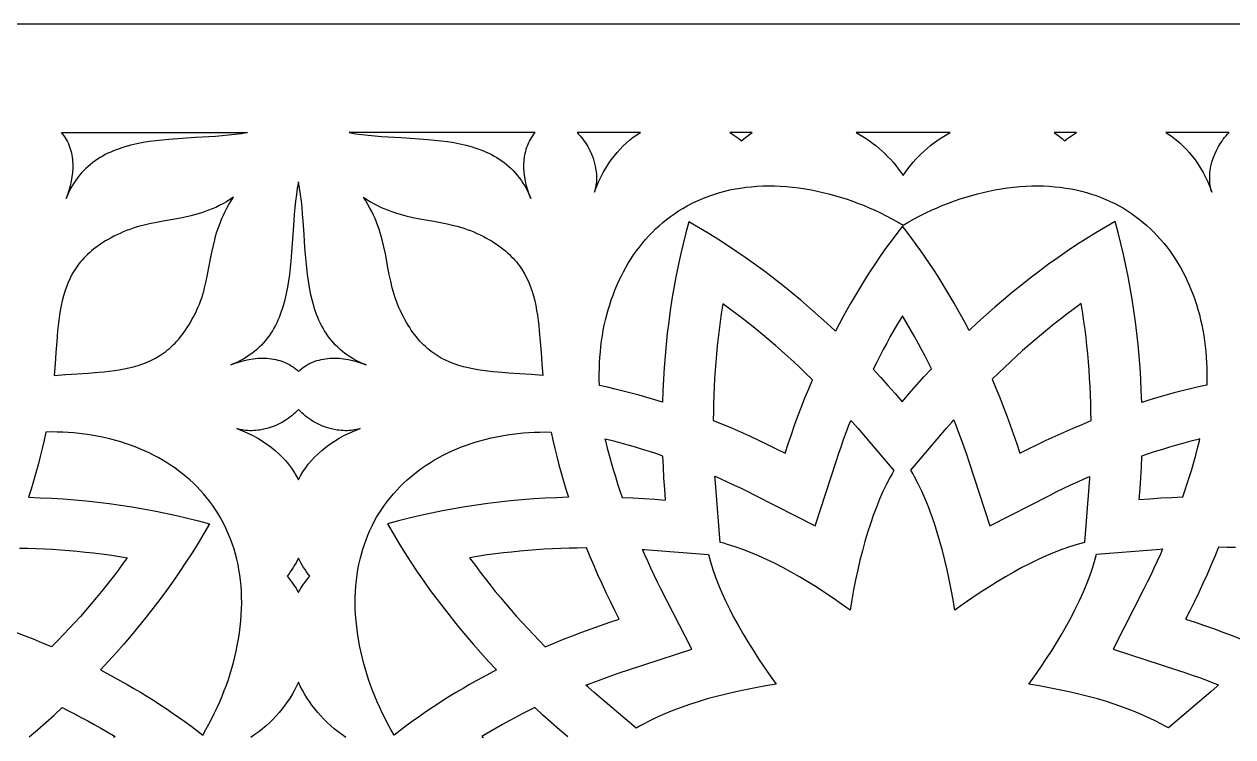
# Model space of a CAD drawing. Extents: x -53 to 63, y 97 to 137.
# Drawn here: x -26.99 to 7.16, y 116.39 to 136.53 of the extents above; entities that cross this region are included whole.
import ezdxf

# ---------------------------------------------------------------- set-up
doc = ezdxf.new("R2010")
doc.units = 0
doc.header["$MEASUREMENT"] = 0
doc.layers.add('LAYER_1', color=18, linetype='CONTINUOUS')

msp = doc.modelspace()

# ---------------------------------------------------------------- linework, layer by layer
at = {"layer": 'LAYER_1'}
for points in [[(63.044, 136.527), (-53.408, 136.527)], [(-27.119, 121.726), (-26.885, 121.721), (-26.65, 121.713), (-26.417, 121.702), (-26.184, 121.69), (-25.952, 121.674), (-25.72, 121.656), (-25.49, 121.636), (-25.26, 121.613), (-25.031, 121.588), (-24.803, 121.56), (-24.576, 121.53), (-24.349, 121.496), (-24.124, 121.461), (-24.074, 121.453), (-24.103, 121.412), (-24.238, 121.228), (-24.375, 121.045), (-24.515, 120.863), (-24.657, 120.682), (-24.801, 120.502), (-24.948, 120.324), (-25.097, 120.147), (-25.248, 119.971), (-25.402, 119.796), (-25.558, 119.623), (-25.716, 119.451), (-25.876, 119.28), (-26.039, 119.11), (-26.203, 118.942), (-26.212, 118.934), (-26.467, 119.042), (-26.724, 119.147), (-26.983, 119.249), (-27.244, 119.348)], [(7.239, 121.74), (7.005, 121.745), (6.769, 121.747), (6.758, 121.747), (6.654, 121.49), (6.546, 121.234), (6.435, 120.978), (6.32, 120.724), (6.203, 120.47), (6.081, 120.218), (5.957, 119.966), (5.829, 119.716), (6.095, 119.63), (6.358, 119.541), (6.621, 119.448), (6.881, 119.353), (7.14, 119.255), (7.398, 119.154)], [(-17.897, 116.377), (-18.011, 116.454), (-18.12, 116.535), (-18.226, 116.618), (-18.328, 116.705), (-18.426, 116.795), (-18.52, 116.887), (-18.61, 116.983), (-18.696, 117.081), (-18.779, 117.181), (-18.857, 117.284), (-18.931, 117.389), (-19.001, 117.495), (-19.067, 117.604), (-19.128, 117.714), (-19.186, 117.825), (-19.239, 117.938), (-19.292, 117.825), (-19.349, 117.714), (-19.411, 117.604), (-19.477, 117.495), (-19.547, 117.389), (-19.621, 117.284), (-19.699, 117.181), (-19.781, 117.081), (-19.868, 116.983), (-19.958, 116.887), (-20.052, 116.795), (-20.15, 116.705), (-20.252, 116.618), (-20.358, 116.535), (-20.467, 116.454), (-20.58, 116.377)], [(-26.849, 116.391), (-26.612, 116.594), (-26.377, 116.799), (-26.145, 117.006), (-25.917, 117.216), (-25.751, 117.135), (-25.563, 117.04), (-25.376, 116.942), (-25.19, 116.843), (-25.007, 116.742), (-24.825, 116.64), (-24.644, 116.535), (-24.465, 116.429), (-24.417, 116.399), (-24.465, 116.37)], [(-11.628, 116.391), (-11.866, 116.594), (-12.101, 116.799), (-12.333, 117.006), (-12.561, 117.216), (-12.726, 117.135), (-12.915, 117.04), (-13.102, 116.942), (-13.287, 116.843), (-13.471, 116.742), (-13.653, 116.64), (-13.834, 116.535), (-14.013, 116.429), (-14.061, 116.399), (-14.013, 116.37)]]:
    msp.add_lwpolyline(points, dxfattribs=at)
for points in [[(-25.93, 133.462), (-20.675, 133.462), (-20.851, 133.433), (-21.03, 133.409), (-21.212, 133.388), (-21.396, 133.371), (-21.582, 133.356), (-21.769, 133.343), (-22.146, 133.321), (-22.523, 133.298), (-22.898, 133.271), (-23.083, 133.253), (-23.267, 133.233), (-23.448, 133.209), (-23.627, 133.18), (-23.802, 133.146), (-23.975, 133.107), (-24.143, 133.061), (-24.226, 133.036), (-24.307, 133.008), (-24.388, 132.979), (-24.467, 132.948), (-24.545, 132.915), (-24.622, 132.88), (-24.697, 132.842), (-24.771, 132.802), (-24.844, 132.76), (-24.915, 132.715), (-24.984, 132.668), (-25.052, 132.618), (-25.118, 132.565), (-25.183, 132.51), (-25.245, 132.452), (-25.306, 132.39), (-25.366, 132.326), (-25.423, 132.259), (-25.478, 132.189), (-25.531, 132.115), (-25.583, 132.038), (-25.632, 131.957), (-25.679, 131.873), (-25.724, 131.786), (-25.767, 131.695), (-25.807, 131.6), (-25.759, 131.719), (-25.717, 131.84), (-25.681, 131.963), (-25.652, 132.087), (-25.63, 132.212), (-25.616, 132.337), (-25.608, 132.461), (-25.609, 132.584), (-25.612, 132.645), (-25.618, 132.706), (-25.625, 132.766), (-25.635, 132.825), (-25.647, 132.884), (-25.661, 132.942), (-25.677, 132.999), (-25.695, 133.055), (-25.716, 133.11), (-25.739, 133.164), (-25.765, 133.217), (-25.793, 133.269), (-25.824, 133.319), (-25.857, 133.368), (-25.892, 133.416)], [(-12.547, 133.462), (-17.803, 133.462), (-17.627, 133.433), (-17.447, 133.409), (-17.265, 133.388), (-17.081, 133.371), (-16.895, 133.356), (-16.708, 133.343), (-16.332, 133.321), (-15.955, 133.298), (-15.58, 133.271), (-15.394, 133.253), (-15.211, 133.233), (-15.03, 133.209), (-14.851, 133.18), (-14.675, 133.146), (-14.503, 133.107), (-14.334, 133.061), (-14.252, 133.036), (-14.17, 133.008), (-14.09, 132.979), (-14.011, 132.948), (-13.933, 132.915), (-13.856, 132.88), (-13.781, 132.842), (-13.707, 132.802), (-13.634, 132.76), (-13.563, 132.715), (-13.494, 132.668), (-13.426, 132.618), (-13.36, 132.565), (-13.295, 132.51), (-13.232, 132.452), (-13.171, 132.39), (-13.112, 132.326), (-13.055, 132.259), (-12.999, 132.189), (-12.946, 132.115), (-12.895, 132.038), (-12.846, 131.957), (-12.799, 131.873), (-12.754, 131.786), (-12.711, 131.695), (-12.671, 131.6), (-12.719, 131.719), (-12.761, 131.84), (-12.796, 131.963), (-12.825, 132.087), (-12.847, 132.212), (-12.862, 132.337), (-12.869, 132.461), (-12.869, 132.584), (-12.865, 132.645), (-12.86, 132.706), (-12.852, 132.766), (-12.843, 132.825), (-12.831, 132.884), (-12.817, 132.942), (-12.801, 132.999), (-12.782, 133.055), (-12.761, 133.11), (-12.738, 133.164), (-12.713, 133.217), (-12.684, 133.269), (-12.654, 133.319), (-12.621, 133.368), (-12.585, 133.416)], [(-9.577, 133.462), (-11.367, 133.462), (-11.323, 133.417), (-11.281, 133.371), (-11.24, 133.323), (-11.201, 133.274), (-11.165, 133.225), (-11.13, 133.174), (-11.065, 133.069), (-11.008, 132.962), (-10.958, 132.852), (-10.916, 132.741), (-10.881, 132.629), (-10.854, 132.517), (-10.834, 132.405), (-10.822, 132.294), (-10.817, 132.185), (-10.821, 132.079), (-10.825, 132.027), (-10.832, 131.976), (-10.841, 131.925), (-10.851, 131.876), (-10.863, 131.828), (-10.878, 131.782), (-10.821, 131.929), (-10.761, 132.071), (-10.697, 132.207), (-10.629, 132.337), (-10.557, 132.462), (-10.482, 132.581), (-10.404, 132.694), (-10.322, 132.802), (-10.238, 132.904), (-10.151, 133), (-10.061, 133.091), (-9.968, 133.176), (-9.874, 133.256), (-9.777, 133.33), (-9.678, 133.399)], [(-6.42, 133.462), (-7.053, 133.462), (-6.967, 133.41), (-6.882, 133.355), (-6.798, 133.296), (-6.716, 133.234), (-6.645, 133.296), (-6.571, 133.355), (-6.497, 133.41)], [(-0.826, 133.462), (-3.482, 133.462), (-3.386, 133.409), (-3.292, 133.353), (-3.199, 133.294), (-3.107, 133.231), (-3.017, 133.166), (-2.929, 133.097), (-2.842, 133.026), (-2.757, 132.951), (-2.674, 132.874), (-2.593, 132.793), (-2.514, 132.71), (-2.437, 132.624), (-2.363, 132.534), (-2.291, 132.442), (-2.221, 132.347), (-2.154, 132.25), (-2.087, 132.347), (-2.018, 132.442), (-1.946, 132.534), (-1.871, 132.624), (-1.794, 132.71), (-1.715, 132.793), (-1.634, 132.874), (-1.551, 132.951), (-1.466, 133.026), (-1.379, 133.097), (-1.291, 133.166), (-1.201, 133.231), (-1.109, 133.294), (-1.016, 133.353), (-0.922, 133.409)], [(2.745, 133.462), (2.112, 133.462), (2.189, 133.41), (2.264, 133.355), (2.337, 133.296), (2.408, 133.234), (2.49, 133.296), (2.573, 133.355), (2.659, 133.41)], [(7.059, 133.462), (5.269, 133.462), (5.37, 133.399), (5.469, 133.33), (5.566, 133.256), (5.661, 133.176), (5.753, 133.091), (5.843, 133), (5.93, 132.904), (6.014, 132.802), (6.096, 132.694), (6.174, 132.581), (6.249, 132.462), (6.321, 132.337), (6.389, 132.207), (6.453, 132.071), (6.513, 131.929), (6.57, 131.782), (6.555, 131.828), (6.543, 131.876), (6.533, 131.925), (6.524, 131.976), (6.517, 132.027), (6.513, 132.079), (6.51, 132.185), (6.514, 132.294), (6.526, 132.405), (6.546, 132.517), (6.573, 132.629), (6.608, 132.741), (6.65, 132.852), (6.7, 132.962), (6.757, 133.069), (6.822, 133.174), (6.857, 133.225), (6.894, 133.274), (6.932, 133.323), (6.973, 133.371), (7.015, 133.417)], [(-19.239, 126.714), (-19.193, 126.757), (-19.146, 126.797), (-19.097, 126.834), (-19.047, 126.869), (-18.995, 126.901), (-18.941, 126.93), (-18.887, 126.957), (-18.831, 126.981), (-18.774, 127.003), (-18.715, 127.022), (-18.656, 127.038), (-18.596, 127.053), (-18.535, 127.065), (-18.474, 127.074), (-18.412, 127.082), (-18.349, 127.087), (-18.285, 127.09), (-18.222, 127.091), (-18.158, 127.089), (-18.093, 127.086), (-17.964, 127.073), (-17.835, 127.053), (-17.706, 127.025), (-17.578, 126.989), (-17.453, 126.947), (-17.329, 126.899), (-17.425, 126.939), (-17.518, 126.981), (-17.606, 127.026), (-17.691, 127.073), (-17.772, 127.122), (-17.85, 127.173), (-17.925, 127.226), (-17.996, 127.282), (-18.064, 127.339), (-18.129, 127.399), (-18.191, 127.46), (-18.25, 127.523), (-18.306, 127.588), (-18.359, 127.655), (-18.409, 127.723), (-18.457, 127.793), (-18.502, 127.864), (-18.545, 127.937), (-18.585, 128.012), (-18.624, 128.088), (-18.659, 128.165), (-18.693, 128.244), (-18.725, 128.324), (-18.754, 128.405), (-18.782, 128.488), (-18.808, 128.571), (-18.854, 128.742), (-18.895, 128.916), (-18.929, 129.093), (-18.959, 129.274), (-18.984, 129.457), (-19.005, 129.642), (-19.024, 129.83), (-19.054, 130.208), (-19.079, 130.589), (-19.105, 130.968), (-19.12, 131.157), (-19.137, 131.344), (-19.157, 131.529), (-19.18, 131.712), (-19.207, 131.892), (-19.239, 132.069), (-19.271, 131.892), (-19.298, 131.712), (-19.321, 131.529), (-19.341, 131.344), (-19.358, 131.157), (-19.373, 130.968), (-19.399, 130.589), (-19.424, 130.208), (-19.454, 129.83), (-19.472, 129.642), (-19.494, 129.457), (-19.519, 129.274), (-19.548, 129.093), (-19.583, 128.916), (-19.623, 128.742), (-19.67, 128.571), (-19.696, 128.488), (-19.723, 128.405), (-19.753, 128.324), (-19.785, 128.244), (-19.818, 128.165), (-19.854, 128.088), (-19.892, 128.012), (-19.933, 127.937), (-19.975, 127.864), (-20.021, 127.793), (-20.069, 127.723), (-20.119, 127.655), (-20.172, 127.588), (-20.228, 127.523), (-20.287, 127.46), (-20.349, 127.399), (-20.414, 127.339), (-20.482, 127.282), (-20.553, 127.226), (-20.628, 127.173), (-20.706, 127.122), (-20.787, 127.073), (-20.872, 127.026), (-20.96, 126.981), (-21.053, 126.939), (-21.148, 126.899), (-21.025, 126.947), (-20.899, 126.989), (-20.772, 127.025), (-20.643, 127.053), (-20.514, 127.073), (-20.384, 127.086), (-20.32, 127.089), (-20.256, 127.091), (-20.192, 127.09), (-20.129, 127.087), (-20.066, 127.082), (-20.004, 127.074), (-19.942, 127.065), (-19.881, 127.053), (-19.821, 127.038), (-19.762, 127.022), (-19.704, 127.003), (-19.647, 126.981), (-19.591, 126.957), (-19.537, 126.93), (-19.483, 126.901), (-19.431, 126.869), (-19.381, 126.834), (-19.332, 126.797), (-19.285, 126.757)], [(-10.734, 126.319), (-10.739, 126.481), (-10.739, 126.641), (-10.737, 126.8), (-10.731, 126.957), (-10.722, 127.114), (-10.709, 127.269), (-10.693, 127.423), (-10.674, 127.576), (-10.651, 127.727), (-10.625, 127.877), (-10.596, 128.025), (-10.563, 128.171), (-10.527, 128.316), (-10.488, 128.458), (-10.445, 128.599), (-10.4, 128.738), (-10.351, 128.875), (-10.299, 129.01), (-10.244, 129.143), (-10.185, 129.273), (-10.124, 129.402), (-10.059, 129.528), (-9.992, 129.651), (-9.921, 129.772), (-9.847, 129.891), (-9.77, 130.007), (-9.69, 130.12), (-9.607, 130.231), (-9.521, 130.339), (-9.432, 130.444), (-9.34, 130.546), (-9.245, 130.645), (-9.147, 130.741), (-9.047, 130.834), (-8.943, 130.924), (-8.836, 131.01), (-8.727, 131.093), (-8.614, 131.173), (-8.499, 131.249), (-8.381, 131.322), (-8.26, 131.391), (-8.137, 131.457), (-8.01, 131.519), (-7.881, 131.577), (-7.749, 131.631), (-7.615, 131.681), (-7.477, 131.728), (-7.337, 131.77), (-7.195, 131.808), (-7.049, 131.842), (-6.901, 131.872), (-6.751, 131.897), (-6.597, 131.918), (-6.441, 131.935), (-6.283, 131.947), (-6.122, 131.955), (-5.958, 131.958), (-5.792, 131.956), (-5.624, 131.949), (-5.453, 131.938), (-5.279, 131.922), (-5.103, 131.9), (-4.925, 131.874), (-4.744, 131.843), (-4.581, 131.811), (-4.418, 131.774), (-4.255, 131.734), (-4.092, 131.69), (-3.929, 131.642), (-3.766, 131.59), (-3.602, 131.534), (-3.44, 131.474), (-3.277, 131.41), (-3.115, 131.342), (-2.953, 131.27), (-2.792, 131.194), (-2.631, 131.115), (-2.471, 131.031), (-2.312, 130.944), (-2.154, 130.853), (-1.996, 130.944), (-1.837, 131.031), (-1.677, 131.115), (-1.516, 131.194), (-1.355, 131.27), (-1.193, 131.342), (-1.031, 131.41), (-0.869, 131.474), (-0.706, 131.534), (-0.543, 131.59), (-0.379, 131.642), (-0.216, 131.69), (-0.053, 131.734), (0.11, 131.774), (0.273, 131.811), (0.436, 131.843), (0.616, 131.874), (0.795, 131.9), (0.971, 131.922), (1.144, 131.938), (1.315, 131.949), (1.483, 131.956), (1.649, 131.958), (1.813, 131.955), (1.973, 131.947), (2.132, 131.935), (2.288, 131.919), (2.441, 131.898), (2.591, 131.872), (2.739, 131.842), (2.884, 131.809), (3.027, 131.77), (3.167, 131.728), (3.304, 131.682), (3.439, 131.632), (3.57, 131.578), (3.7, 131.52), (3.826, 131.458), (3.949, 131.393), (4.07, 131.324), (4.188, 131.251), (4.303, 131.175), (4.416, 131.095), (4.525, 131.012), (4.632, 130.926), (4.735, 130.837), (4.836, 130.744), (4.934, 130.648), (5.029, 130.549), (5.121, 130.447), (5.21, 130.342), (5.296, 130.235), (5.379, 130.124), (5.459, 130.011), (5.536, 129.895), (5.61, 129.777), (5.681, 129.656), (5.748, 129.533), (5.813, 129.407), (5.875, 129.279), (5.933, 129.149), (5.988, 129.016), (6.04, 128.881), (6.089, 128.745), (6.135, 128.606), (6.177, 128.465), (6.217, 128.323), (6.253, 128.178), (6.286, 128.032), (6.315, 127.884), (6.341, 127.735), (6.364, 127.584), (6.384, 127.432), (6.4, 127.278), (6.413, 127.123), (6.422, 126.966), (6.428, 126.809), (6.431, 126.65), (6.43, 126.49), (6.426, 126.329), (6.195, 126.278), (5.964, 126.224), (5.734, 126.167), (5.504, 126.107), (5.274, 126.045), (5.045, 125.979), (4.816, 125.91), (4.588, 125.839), (4.576, 126.168), (4.561, 126.496), (4.54, 126.823), (4.515, 127.148), (4.485, 127.473), (4.45, 127.797), (4.411, 128.119), (4.367, 128.44), (4.318, 128.76), (4.264, 129.078), (4.206, 129.395), (4.142, 129.71), (4.074, 130.023), (4.001, 130.335), (3.922, 130.645), (3.839, 130.953), (3.564, 130.794), (3.29, 130.63), (3.019, 130.462), (2.75, 130.289), (2.484, 130.111), (2.22, 129.928), (1.958, 129.742), (1.698, 129.55), (1.441, 129.355), (1.187, 129.155), (0.935, 128.951), (0.685, 128.743), (0.438, 128.53), (0.193, 128.314), (-0.048, 128.094), (-0.288, 127.87), (-0.391, 128.066), (-0.496, 128.261), (-0.603, 128.455), (-0.712, 128.646), (-0.823, 128.837), (-0.936, 129.025), (-1.05, 129.213), (-1.167, 129.398), (-1.286, 129.582), (-1.407, 129.764), (-1.53, 129.945), (-1.655, 130.124), (-1.781, 130.301), (-1.91, 130.476), (-2.041, 130.649), (-2.174, 130.821), (-2.307, 130.648), (-2.438, 130.474), (-2.567, 130.298), (-2.695, 130.12), (-2.82, 129.94), (-2.943, 129.759), (-3.064, 129.576), (-3.184, 129.391), (-3.301, 129.204), (-3.416, 129.016), (-3.53, 128.826), (-3.641, 128.635), (-3.75, 128.442), (-3.857, 128.248), (-3.963, 128.052), (-4.066, 127.854), (-4.307, 128.079), (-4.55, 128.299), (-4.795, 128.516), (-5.044, 128.729), (-5.294, 128.937), (-5.548, 129.142), (-5.803, 129.342), (-6.062, 129.538), (-6.322, 129.729), (-6.585, 129.916), (-6.851, 130.099), (-7.118, 130.277), (-7.388, 130.45), (-7.66, 130.618), (-7.935, 130.782), (-8.212, 130.941), (-8.294, 130.634), (-8.371, 130.325), (-8.444, 130.014), (-8.512, 129.701), (-8.574, 129.387), (-8.632, 129.071), (-8.685, 128.754), (-8.733, 128.436), (-8.777, 128.116), (-8.816, 127.794), (-8.85, 127.472), (-8.879, 127.148), (-8.904, 126.823), (-8.924, 126.497), (-8.939, 126.171), (-8.95, 125.843), (-9.172, 125.912), (-9.394, 125.978), (-9.616, 126.042), (-9.839, 126.103), (-10.063, 126.161), (-10.286, 126.217), (-10.51, 126.27)], [(-21.074, 131.635), (-21.174, 131.569), (-21.275, 131.508), (-21.376, 131.452), (-21.476, 131.4), (-21.577, 131.352), (-21.677, 131.309), (-21.778, 131.269), (-21.878, 131.232), (-21.978, 131.199), (-22.077, 131.168), (-22.177, 131.14), (-22.276, 131.115), (-22.474, 131.069), (-22.671, 131.029), (-23.06, 130.958), (-23.253, 130.922), (-23.444, 130.884), (-23.634, 130.84), (-23.728, 130.816), (-23.821, 130.789), (-23.914, 130.761), (-24.007, 130.729), (-24.099, 130.694), (-24.19, 130.657), (-24.281, 130.616), (-24.368, 130.575), (-24.453, 130.533), (-24.535, 130.49), (-24.613, 130.447), (-24.689, 130.402), (-24.762, 130.357), (-24.833, 130.311), (-24.9, 130.264), (-24.965, 130.217), (-25.027, 130.168), (-25.087, 130.119), (-25.145, 130.069), (-25.2, 130.018), (-25.252, 129.967), (-25.302, 129.914), (-25.35, 129.861), (-25.396, 129.808), (-25.44, 129.753), (-25.482, 129.698), (-25.521, 129.642), (-25.559, 129.585), (-25.629, 129.469), (-25.691, 129.35), (-25.747, 129.229), (-25.797, 129.105), (-25.841, 128.978), (-25.88, 128.848), (-25.914, 128.715), (-25.944, 128.58), (-25.97, 128.442), (-25.992, 128.302), (-26.012, 128.159), (-26.029, 128.014), (-26.044, 127.866), (-26.069, 127.563), (-26.092, 127.25), (-26.117, 126.929), (-26.146, 126.598), (-25.816, 126.625), (-25.494, 126.647), (-25.182, 126.668), (-24.879, 126.691), (-24.732, 126.705), (-24.586, 126.72), (-24.443, 126.739), (-24.303, 126.76), (-24.165, 126.785), (-24.03, 126.814), (-23.897, 126.847), (-23.767, 126.884), (-23.64, 126.927), (-23.516, 126.976), (-23.394, 127.031), (-23.275, 127.093), (-23.159, 127.162), (-23.102, 127.199), (-23.046, 127.238), (-22.99, 127.28), (-22.935, 127.323), (-22.881, 127.368), (-22.828, 127.416), (-22.775, 127.466), (-22.723, 127.518), (-22.672, 127.573), (-22.622, 127.63), (-22.572, 127.689), (-22.523, 127.751), (-22.475, 127.815), (-22.428, 127.883), (-22.381, 127.953), (-22.336, 128.025), (-22.291, 128.101), (-22.247, 128.179), (-22.203, 128.26), (-22.161, 128.345), (-22.119, 128.432), (-22.078, 128.523), (-22.039, 128.614), (-22.004, 128.705), (-21.972, 128.798), (-21.943, 128.891), (-21.915, 128.984), (-21.89, 129.078), (-21.845, 129.267), (-21.805, 129.458), (-21.768, 129.65), (-21.694, 130.04), (-21.653, 130.236), (-21.605, 130.434), (-21.579, 130.533), (-21.55, 130.633), (-21.518, 130.732), (-21.484, 130.832), (-21.446, 130.932), (-21.405, 131.032), (-21.361, 131.132), (-21.313, 131.233), (-21.26, 131.333), (-21.203, 131.434), (-21.141, 131.534)], [(-17.404, 131.635), (-17.303, 131.569), (-17.203, 131.508), (-17.102, 131.452), (-17.001, 131.4), (-16.901, 131.352), (-16.8, 131.309), (-16.7, 131.269), (-16.6, 131.232), (-16.5, 131.199), (-16.4, 131.168), (-16.301, 131.14), (-16.202, 131.115), (-16.004, 131.069), (-15.807, 131.029), (-15.417, 130.958), (-15.224, 130.922), (-15.033, 130.884), (-14.844, 130.84), (-14.75, 130.816), (-14.656, 130.789), (-14.563, 130.761), (-14.471, 130.729), (-14.379, 130.694), (-14.288, 130.657), (-14.197, 130.616), (-14.109, 130.575), (-14.024, 130.533), (-13.943, 130.49), (-13.864, 130.447), (-13.788, 130.402), (-13.715, 130.357), (-13.645, 130.311), (-13.577, 130.264), (-13.512, 130.217), (-13.45, 130.168), (-13.39, 130.119), (-13.333, 130.069), (-13.278, 130.018), (-13.225, 129.967), (-13.175, 129.914), (-13.127, 129.861), (-13.081, 129.808), (-13.038, 129.753), (-12.996, 129.698), (-12.956, 129.642), (-12.919, 129.585), (-12.849, 129.469), (-12.786, 129.35), (-12.73, 129.229), (-12.68, 129.105), (-12.636, 128.978), (-12.598, 128.848), (-12.563, 128.715), (-12.534, 128.58), (-12.508, 128.442), (-12.486, 128.302), (-12.466, 128.159), (-12.449, 128.014), (-12.434, 127.866), (-12.409, 127.563), (-12.385, 127.25), (-12.361, 126.929), (-12.332, 126.598), (-12.662, 126.625), (-12.983, 126.647), (-13.296, 126.668), (-13.598, 126.691), (-13.746, 126.705), (-13.891, 126.72), (-14.034, 126.739), (-14.175, 126.76), (-14.312, 126.785), (-14.448, 126.814), (-14.58, 126.847), (-14.71, 126.884), (-14.837, 126.927), (-14.962, 126.976), (-15.084, 127.031), (-15.203, 127.093), (-15.319, 127.162), (-15.376, 127.199), (-15.432, 127.238), (-15.488, 127.28), (-15.543, 127.323), (-15.597, 127.368), (-15.65, 127.416), (-15.703, 127.466), (-15.754, 127.518), (-15.806, 127.573), (-15.856, 127.63), (-15.906, 127.689), (-15.954, 127.751), (-16.003, 127.815), (-16.05, 127.883), (-16.096, 127.953), (-16.142, 128.025), (-16.187, 128.101), (-16.231, 128.179), (-16.275, 128.26), (-16.317, 128.345), (-16.359, 128.432), (-16.4, 128.523), (-16.438, 128.614), (-16.473, 128.705), (-16.506, 128.798), (-16.535, 128.891), (-16.562, 128.984), (-16.588, 129.078), (-16.633, 129.267), (-16.673, 129.458), (-16.71, 129.65), (-16.784, 130.04), (-16.825, 130.236), (-16.873, 130.434), (-16.899, 130.533), (-16.928, 130.633), (-16.96, 130.732), (-16.994, 130.832), (-17.031, 130.932), (-17.072, 131.032), (-17.117, 131.132), (-17.165, 131.233), (-17.218, 131.333), (-17.275, 131.434), (-17.337, 131.534)], [(-4.715, 126.479), (-4.734, 126.498), (-4.902, 126.662), (-5.072, 126.824), (-5.243, 126.984), (-5.415, 127.142), (-5.589, 127.298), (-5.764, 127.451), (-5.94, 127.602), (-6.118, 127.75), (-6.297, 127.897), (-6.477, 128.041), (-6.657, 128.183), (-6.84, 128.322), (-7.023, 128.458), (-7.208, 128.593), (-7.248, 128.622), (-7.257, 128.573), (-7.292, 128.347), (-7.324, 128.12), (-7.354, 127.894), (-7.382, 127.665), (-7.407, 127.436), (-7.429, 127.206), (-7.449, 126.975), (-7.466, 126.744), (-7.481, 126.512), (-7.493, 126.279), (-7.503, 126.046), (-7.511, 125.811), (-7.515, 125.577), (-7.518, 125.342), (-7.518, 125.33), (-7.261, 125.226), (-7.005, 125.118), (-6.749, 125.007), (-6.495, 124.893), (-6.241, 124.775), (-5.989, 124.654), (-5.738, 124.529), (-5.487, 124.402), (-5.401, 124.667), (-5.312, 124.931), (-5.22, 125.193), (-5.125, 125.454), (-5.027, 125.713), (-4.926, 125.97), (-4.822, 126.225)], [(0.37, 126.503), (0.362, 126.495), (0.47, 126.24), (0.575, 125.982), (0.677, 125.723), (0.776, 125.462), (0.872, 125.2), (0.965, 124.936), (1.055, 124.67), (1.142, 124.403), (1.39, 124.529), (1.64, 124.653), (1.89, 124.773), (2.142, 124.89), (2.394, 125.004), (2.648, 125.114), (2.902, 125.221), (3.157, 125.325), (3.157, 125.352), (3.154, 125.587), (3.148, 125.822), (3.14, 126.056), (3.13, 126.29), (3.117, 126.522), (3.102, 126.755), (3.084, 126.986), (3.064, 127.217), (3.041, 127.446), (3.016, 127.675), (2.988, 127.904), (2.957, 128.131), (2.924, 128.357), (2.889, 128.583), (2.88, 128.632), (2.84, 128.603), (2.656, 128.468), (2.473, 128.331), (2.291, 128.191), (2.109, 128.05), (1.93, 127.905), (1.752, 127.758), (1.575, 127.609), (1.398, 127.458), (1.224, 127.305), (1.05, 127.149), (0.878, 126.991), (0.707, 126.83), (0.538, 126.668)], [(-2.309, 128.062), (-2.413, 127.882), (-2.516, 127.7), (-2.617, 127.516), (-2.716, 127.331), (-2.813, 127.143), (-2.908, 126.955), (-2.997, 126.776), (-2.789, 126.55), (-2.584, 126.322), (-2.381, 126.091), (-2.181, 125.857), (-1.979, 126.095), (-1.773, 126.33), (-1.566, 126.561), (-1.356, 126.79), (-1.437, 126.955), (-1.533, 127.144), (-1.63, 127.331), (-1.729, 127.516), (-1.83, 127.7), (-1.933, 127.882), (-2.037, 128.062), (-2.144, 128.241), (-2.173, 128.289), (-2.203, 128.241)], [(-19.239, 123.657), (-19.179, 123.769), (-19.112, 123.879), (-19.039, 123.986), (-18.96, 124.092), (-18.874, 124.195), (-18.782, 124.295), (-18.683, 124.392), (-18.578, 124.486), (-18.466, 124.577), (-18.348, 124.664), (-18.223, 124.748), (-18.091, 124.828), (-17.953, 124.903), (-17.808, 124.975), (-17.656, 125.042), (-17.497, 125.104), (-17.546, 125.089), (-17.596, 125.076), (-17.647, 125.065), (-17.699, 125.056), (-17.753, 125.049), (-17.807, 125.044), (-17.862, 125.042), (-17.918, 125.041), (-17.975, 125.043), (-18.032, 125.046), (-18.09, 125.052), (-18.148, 125.06), (-18.265, 125.082), (-18.382, 125.112), (-18.499, 125.15), (-18.557, 125.173), (-18.614, 125.197), (-18.671, 125.223), (-18.728, 125.251), (-18.784, 125.282), (-18.839, 125.314), (-18.893, 125.348), (-18.946, 125.384), (-18.998, 125.423), (-19.049, 125.463), (-19.099, 125.505), (-19.147, 125.549), (-19.194, 125.595), (-19.239, 125.643), (-19.284, 125.595), (-19.331, 125.549), (-19.379, 125.505), (-19.429, 125.463), (-19.48, 125.423), (-19.532, 125.384), (-19.585, 125.348), (-19.639, 125.314), (-19.694, 125.282), (-19.75, 125.251), (-19.806, 125.223), (-19.863, 125.197), (-19.921, 125.173), (-19.979, 125.15), (-20.096, 125.112), (-20.213, 125.082), (-20.33, 125.06), (-20.388, 125.052), (-20.446, 125.046), (-20.503, 125.043), (-20.56, 125.041), (-20.616, 125.042), (-20.671, 125.044), (-20.725, 125.049), (-20.778, 125.056), (-20.831, 125.065), (-20.882, 125.076), (-20.932, 125.089), (-20.98, 125.104), (-20.822, 125.042), (-20.67, 124.975), (-20.525, 124.903), (-20.387, 124.828), (-20.255, 124.748), (-20.13, 124.664), (-20.011, 124.577), (-19.9, 124.486), (-19.794, 124.392), (-19.696, 124.295), (-19.604, 124.195), (-19.518, 124.092), (-19.439, 123.986), (-19.366, 123.879), (-19.299, 123.769)], [(2.969, 121.883), (2.865, 121.856), (2.76, 121.826), (2.548, 121.759), (2.331, 121.683), (2.112, 121.597), (1.889, 121.503), (1.663, 121.401), (1.435, 121.291), (1.205, 121.172), (0.972, 121.046), (0.738, 120.913), (0.502, 120.772), (0.264, 120.624), (0.026, 120.47), (-0.213, 120.309), (-0.453, 120.142), (-0.694, 119.969), (-0.741, 120.262), (-0.793, 120.551), (-0.849, 120.835), (-0.909, 121.114), (-0.972, 121.387), (-1.04, 121.654), (-1.112, 121.915), (-1.187, 122.169), (-1.267, 122.417), (-1.351, 122.657), (-1.438, 122.889), (-1.53, 123.114), (-1.625, 123.33), (-1.725, 123.537), (-1.829, 123.735), (-1.882, 123.831), (-1.936, 123.924), (-0.925, 125.112), (-0.768, 125.293), (-0.721, 125.346), (-0.662, 125.195), (-0.585, 124.994), (-0.511, 124.79), (-0.437, 124.586), (-0.366, 124.38), (-0.297, 124.173), (0.293, 122.353), (1.998, 123.223), (2.192, 123.32), (2.388, 123.416), (2.584, 123.509), (2.781, 123.6), (2.978, 123.688), (3.112, 123.747), (3.109, 123.692), (3.093, 123.453)], [(-21.942, 116.443), (-21.853, 116.598), (-21.768, 116.753), (-21.686, 116.909), (-21.608, 117.066), (-21.534, 117.223), (-21.463, 117.381), (-21.397, 117.539), (-21.334, 117.698), (-21.275, 117.856), (-21.219, 118.016), (-21.168, 118.175), (-21.12, 118.334), (-21.076, 118.493), (-21.035, 118.652), (-20.999, 118.811), (-20.966, 118.97), (-20.934, 119.15), (-20.906, 119.327), (-20.884, 119.502), (-20.866, 119.674), (-20.854, 119.844), (-20.846, 120.012), (-20.842, 120.177), (-20.844, 120.34), (-20.85, 120.5), (-20.861, 120.658), (-20.876, 120.813), (-20.895, 120.966), (-20.919, 121.116), (-20.947, 121.263), (-20.979, 121.408), (-21.016, 121.551), (-21.056, 121.691), (-21.101, 121.828), (-21.149, 121.962), (-21.202, 122.094), (-21.258, 122.223), (-21.318, 122.35), (-21.382, 122.473), (-21.449, 122.594), (-21.52, 122.713), (-21.594, 122.828), (-21.672, 122.941), (-21.753, 123.051), (-21.837, 123.158), (-21.925, 123.262), (-22.016, 123.363), (-22.11, 123.462), (-22.207, 123.558), (-22.307, 123.65), (-22.41, 123.74), (-22.516, 123.827), (-22.625, 123.911), (-22.736, 123.992), (-22.85, 124.07), (-22.966, 124.145), (-23.086, 124.217), (-23.207, 124.286), (-23.331, 124.352), (-23.457, 124.415), (-23.586, 124.475), (-23.717, 124.532), (-23.85, 124.585), (-23.985, 124.636), (-24.122, 124.683), (-24.261, 124.727), (-24.402, 124.768), (-24.545, 124.806), (-24.689, 124.84), (-24.835, 124.872), (-24.983, 124.9), (-25.132, 124.925), (-25.283, 124.946), (-25.436, 124.964), (-25.589, 124.979), (-25.744, 124.991), (-25.9, 124.999), (-26.058, 125.004), (-26.216, 125.006), (-26.376, 125.004), (-26.427, 124.772), (-26.481, 124.541), (-26.538, 124.31), (-26.598, 124.079), (-26.661, 123.849), (-26.727, 123.619), (-26.796, 123.389), (-26.867, 123.16), (-26.539, 123.149), (-26.211, 123.133), (-25.884, 123.112), (-25.558, 123.087), (-25.233, 123.057), (-24.909, 123.023), (-24.587, 122.984), (-24.266, 122.939), (-23.946, 122.891), (-23.628, 122.837), (-23.312, 122.778), (-22.996, 122.715), (-22.683, 122.646), (-22.371, 122.573), (-22.061, 122.495), (-21.753, 122.412), (-21.912, 122.136), (-22.076, 121.863), (-22.245, 121.592), (-22.418, 121.323), (-22.596, 121.056), (-22.778, 120.792), (-22.965, 120.53), (-23.156, 120.271), (-23.352, 120.014), (-23.552, 119.759), (-23.756, 119.507), (-23.964, 119.257), (-24.176, 119.01), (-24.392, 118.766), (-24.613, 118.524), (-24.837, 118.284), (-24.644, 118.184), (-24.453, 118.081), (-24.264, 117.976), (-24.076, 117.87), (-23.889, 117.761), (-23.704, 117.651), (-23.521, 117.539), (-23.339, 117.424), (-23.159, 117.308), (-22.98, 117.191), (-22.803, 117.071), (-22.627, 116.949), (-22.453, 116.825), (-22.281, 116.7), (-22.111, 116.573)], [(-16.536, 116.443), (-16.625, 116.598), (-16.71, 116.753), (-16.792, 116.909), (-16.87, 117.066), (-16.944, 117.223), (-17.014, 117.381), (-17.081, 117.539), (-17.144, 117.698), (-17.203, 117.856), (-17.258, 118.016), (-17.31, 118.175), (-17.358, 118.334), (-17.402, 118.493), (-17.442, 118.652), (-17.479, 118.811), (-17.511, 118.97), (-17.544, 119.15), (-17.571, 119.327), (-17.594, 119.502), (-17.611, 119.674), (-17.624, 119.844), (-17.632, 120.012), (-17.635, 120.177), (-17.634, 120.34), (-17.628, 120.5), (-17.617, 120.658), (-17.602, 120.813), (-17.583, 120.966), (-17.559, 121.116), (-17.531, 121.263), (-17.498, 121.408), (-17.462, 121.551), (-17.421, 121.691), (-17.377, 121.828), (-17.328, 121.962), (-17.276, 122.094), (-17.22, 122.223), (-17.16, 122.35), (-17.096, 122.473), (-17.029, 122.594), (-16.958, 122.713), (-16.884, 122.828), (-16.806, 122.941), (-16.725, 123.051), (-16.64, 123.158), (-16.553, 123.262), (-16.462, 123.363), (-16.368, 123.462), (-16.271, 123.558), (-16.171, 123.65), (-16.068, 123.74), (-15.962, 123.827), (-15.853, 123.911), (-15.742, 123.992), (-15.628, 124.07), (-15.511, 124.145), (-15.392, 124.217), (-15.271, 124.286), (-15.147, 124.352), (-15.02, 124.415), (-14.892, 124.475), (-14.761, 124.532), (-14.628, 124.585), (-14.493, 124.636), (-14.356, 124.683), (-14.217, 124.727), (-14.076, 124.768), (-13.933, 124.806), (-13.789, 124.84), (-13.642, 124.872), (-13.495, 124.9), (-13.345, 124.925), (-13.194, 124.946), (-13.042, 124.964), (-12.888, 124.979), (-12.733, 124.991), (-12.577, 124.999), (-12.42, 125.004), (-12.261, 125.006), (-12.102, 125.004), (-12.051, 124.772), (-11.996, 124.541), (-11.939, 124.31), (-11.879, 124.079), (-11.816, 123.849), (-11.75, 123.619), (-11.682, 123.389), (-11.61, 123.16), (-11.939, 123.149), (-12.267, 123.133), (-12.594, 123.112), (-12.92, 123.087), (-13.244, 123.057), (-13.568, 123.023), (-13.89, 122.984), (-14.211, 122.939), (-14.531, 122.891), (-14.849, 122.837), (-15.166, 122.778), (-15.481, 122.715), (-15.795, 122.646), (-16.106, 122.573), (-16.416, 122.495), (-16.724, 122.412), (-16.565, 122.136), (-16.402, 121.863), (-16.233, 121.592), (-16.06, 121.323), (-15.882, 121.056), (-15.7, 120.792), (-15.513, 120.53), (-15.322, 120.271), (-15.126, 120.014), (-14.926, 119.759), (-14.722, 119.507), (-14.514, 119.257), (-14.302, 119.01), (-14.085, 118.766), (-13.865, 118.524), (-13.641, 118.284), (-13.833, 118.184), (-14.024, 118.081), (-14.214, 117.976), (-14.402, 117.87), (-14.588, 117.761), (-14.773, 117.651), (-14.957, 117.539), (-15.139, 117.424), (-15.319, 117.308), (-15.498, 117.191), (-15.675, 117.071), (-15.85, 116.949), (-16.024, 116.825), (-16.196, 116.7), (-16.367, 116.573)], [(-3.65, 119.969), (-3.891, 120.142), (-4.131, 120.31), (-4.372, 120.471), (-4.611, 120.626), (-4.849, 120.774), (-5.086, 120.916), (-5.321, 121.049), (-5.555, 121.176), (-5.786, 121.294), (-6.015, 121.405), (-6.241, 121.507), (-6.465, 121.601), (-6.685, 121.686), (-6.902, 121.762), (-7.115, 121.829), (-7.221, 121.859), (-7.325, 121.886), (-7.45, 123.442), (-7.467, 123.681), (-7.471, 123.752), (-7.323, 123.687), (-7.126, 123.598), (-6.929, 123.507), (-6.733, 123.415), (-6.537, 123.32), (-6.342, 123.222), (-4.638, 122.352), (-4.048, 124.173), (-3.979, 124.379), (-3.908, 124.585), (-3.835, 124.79), (-3.76, 124.993), (-3.683, 125.195), (-3.63, 125.331), (-3.593, 125.29), (-3.436, 125.11), (-2.413, 123.913), (-2.467, 123.82), (-2.52, 123.724), (-2.623, 123.526), (-2.722, 123.32), (-2.818, 123.104), (-2.909, 122.88), (-2.996, 122.648), (-3.079, 122.409), (-3.158, 122.162), (-3.234, 121.908), (-3.305, 121.648), (-3.372, 121.382), (-3.436, 121.109), (-3.495, 120.832), (-3.551, 120.549), (-3.602, 120.261)], [(-8.941, 124.324), (-9.116, 124.383), (-9.316, 124.449), (-9.517, 124.512), (-9.719, 124.573), (-9.92, 124.632), (-10.121, 124.688), (-10.323, 124.742), (-10.524, 124.793), (-10.579, 124.806), (-10.566, 124.751), (-10.515, 124.55), (-10.461, 124.348), (-10.405, 124.147), (-10.347, 123.945), (-10.285, 123.744), (-10.221, 123.544), (-10.155, 123.343), (-10.091, 123.154), (-9.786, 123.141), (-9.479, 123.125), (-9.172, 123.105), (-8.865, 123.081), (-8.89, 123.392), (-8.911, 123.703), (-8.928, 124.014)], [(5.751, 123.17), (5.811, 123.344), (5.877, 123.545), (5.94, 123.746), (6.001, 123.947), (6.059, 124.148), (6.116, 124.35), (6.169, 124.552), (6.221, 124.753), (6.234, 124.808), (6.179, 124.795), (5.977, 124.744), (5.776, 124.69), (5.575, 124.634), (5.373, 124.575), (5.172, 124.514), (4.971, 124.45), (4.77, 124.384), (4.581, 124.32), (4.569, 124.014), (4.552, 123.708), (4.532, 123.401), (4.508, 123.094), (4.82, 123.119), (5.131, 123.14), (5.441, 123.157)], [(-11.096, 121.729), (-11.123, 121.729), (-11.359, 121.726), (-11.593, 121.721), (-11.827, 121.713), (-12.06, 121.702), (-12.294, 121.69), (-12.525, 121.674), (-12.757, 121.656), (-12.988, 121.636), (-13.217, 121.613), (-13.447, 121.588), (-13.675, 121.56), (-13.902, 121.53), (-14.128, 121.496), (-14.354, 121.461), (-14.403, 121.453), (-14.374, 121.412), (-14.239, 121.228), (-14.103, 121.045), (-13.963, 120.863), (-13.821, 120.682), (-13.677, 120.502), (-13.53, 120.324), (-13.381, 120.147), (-13.229, 119.971), (-13.076, 119.796), (-12.919, 119.623), (-12.762, 119.451), (-12.601, 119.28), (-12.439, 119.11), (-12.274, 118.942), (-12.266, 118.934), (-12.011, 119.042), (-11.753, 119.147), (-11.494, 119.249), (-11.233, 119.348), (-10.971, 119.444), (-10.707, 119.537), (-10.441, 119.627), (-10.174, 119.714), (-10.3, 119.963), (-10.424, 120.212), (-10.544, 120.463), (-10.661, 120.714), (-10.775, 120.967), (-10.885, 121.22), (-10.992, 121.474)], [(-7.654, 121.542), (-7.627, 121.438), (-7.597, 121.333), (-7.53, 121.12), (-7.453, 120.904), (-7.368, 120.684), (-7.275, 120.461), (-7.172, 120.236), (-7.062, 120.007), (-6.943, 119.777), (-6.817, 119.544), (-6.684, 119.31), (-6.543, 119.074), (-6.395, 118.837), (-6.241, 118.598), (-6.08, 118.359), (-5.913, 118.119), (-5.74, 117.879), (-6.033, 117.831), (-6.322, 117.779), (-6.606, 117.724), (-6.885, 117.664), (-7.158, 117.6), (-7.425, 117.532), (-7.686, 117.461), (-7.941, 117.385), (-8.188, 117.305), (-8.428, 117.222), (-8.661, 117.134), (-8.885, 117.042), (-9.101, 116.947), (-9.308, 116.847), (-9.506, 116.744), (-9.602, 116.69), (-9.695, 116.636), (-10.883, 117.647), (-11.064, 117.804), (-11.117, 117.851), (-10.967, 117.91), (-10.765, 117.987), (-10.562, 118.062), (-10.357, 118.135), (-10.152, 118.206), (-9.944, 118.275), (-8.124, 118.865), (-8.995, 120.57), (-9.092, 120.765), (-9.187, 120.96), (-9.28, 121.157), (-9.371, 121.353), (-9.459, 121.55), (-9.518, 121.685), (-9.463, 121.681), (-9.224, 121.665)], [(1.397, 117.879), (1.571, 118.12), (1.738, 118.361), (1.899, 118.601), (2.054, 118.84), (2.202, 119.078), (2.343, 119.315), (2.477, 119.55), (2.604, 119.784), (2.722, 120.015), (2.833, 120.244), (2.935, 120.47), (3.029, 120.694), (3.114, 120.914), (3.19, 121.131), (3.257, 121.344), (3.287, 121.45), (3.314, 121.554), (4.87, 121.679), (5.109, 121.696), (5.18, 121.7), (5.115, 121.552), (5.026, 121.355), (4.935, 121.158), (4.842, 120.962), (4.747, 120.766), (4.65, 120.571), (3.78, 118.867), (5.601, 118.277), (5.807, 118.208), (6.013, 118.137), (6.218, 118.064), (6.42, 117.989), (6.623, 117.912), (6.759, 117.859), (6.718, 117.822), (6.538, 117.665), (5.341, 116.642), (5.248, 116.696), (5.152, 116.749), (4.954, 116.852), (4.747, 116.951), (4.532, 117.046), (4.308, 117.137), (4.076, 117.225), (3.836, 117.308), (3.59, 117.387), (3.336, 117.462), (3.076, 117.534), (2.81, 117.601), (2.537, 117.665), (2.26, 117.724), (1.977, 117.78), (1.689, 117.831)], [(-19.239, 120.467), (-19.205, 120.529), (-19.17, 120.589), (-19.132, 120.648), (-19.093, 120.707), (-19.051, 120.765), (-19.008, 120.821), (-18.963, 120.877), (-18.916, 120.931), (-18.963, 120.992), (-19.008, 121.054), (-19.051, 121.116), (-19.093, 121.18), (-19.132, 121.244), (-19.17, 121.308), (-19.239, 121.44), (-19.273, 121.374), (-19.308, 121.308), (-19.346, 121.244), (-19.385, 121.18), (-19.426, 121.116), (-19.47, 121.054), (-19.515, 120.992), (-19.562, 120.931), (-19.515, 120.877), (-19.47, 120.821), (-19.426, 120.765), (-19.385, 120.707), (-19.346, 120.648), (-19.308, 120.589), (-19.273, 120.529)]]:
    msp.add_lwpolyline(points, close=True, dxfattribs=at)

doc.saveas('drawing.dxf')
